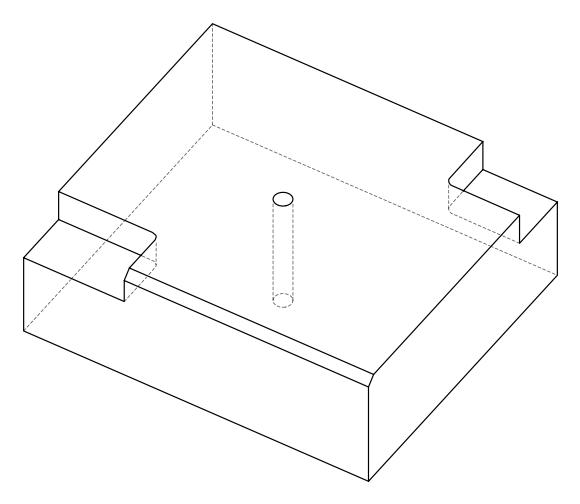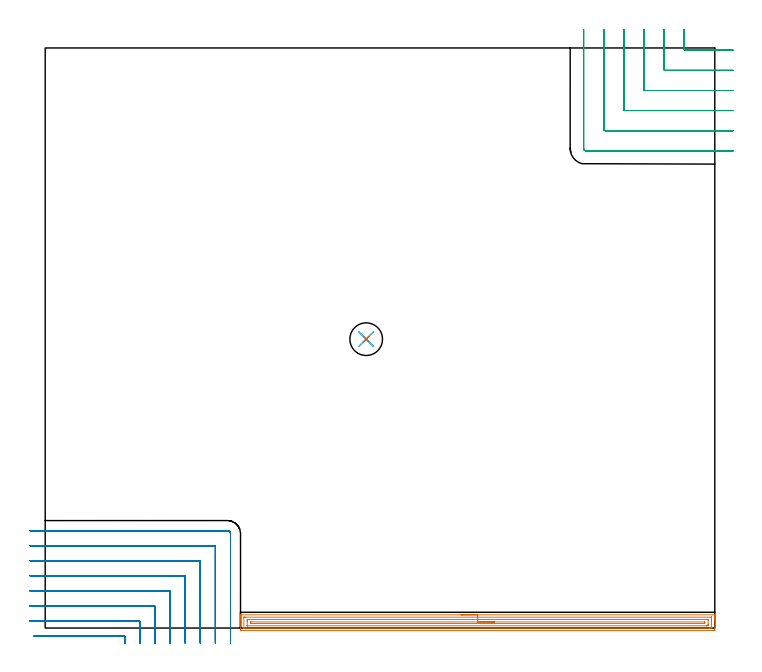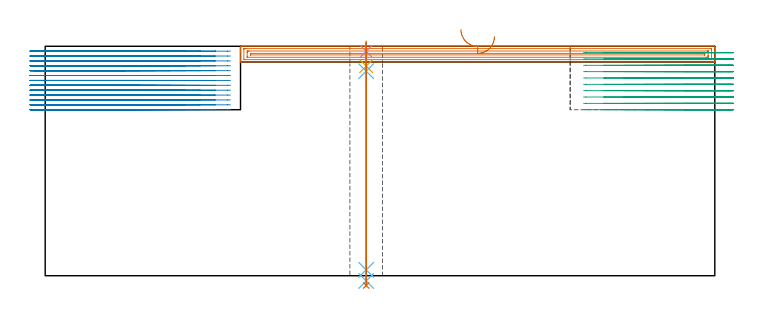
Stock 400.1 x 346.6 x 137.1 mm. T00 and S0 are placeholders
(PLAN: 7 operations, 6 tool changes, 52.8 min)
(1 AREA_MILL | FG_CHAMFER_SURFACE | UGT0205_001 | 9.26 min | 12772 mm3)
(2 MILL_CORNER_NOTCH_RECTANGULAR | CORNER_NOTCH_RECTANGULAR | NXT0201_011 | Follow Part, ap 3, ae 75% | 28.52 min | 283236 mm3)
(3 MILL_CORNER_NOTCH_RECTANGULAR_1 | CORNER_NOTCH_RECTANGULAR_1 | NXT0201_012 | Follow Part, ap 4, ae 75% | 13.71 min | 226556 mm3)
(4 SPOT_DRILL | STEP1HOLE | NXT0321_9005460120000 | 0.05 min | 180 mm3)
(5 DRILL_BLIND_HOLE_INTO_CENTER | STEP1HOLE | UGT0301_198 | 0.06 min | 411 mm3)
(6 GUN_DRILL_THROUGH_HOLE | STEP1HOLE | UGT0307_003 | 0.65 min | 4829 mm3)
(7 SPADE_DRILL_TO_ENLARGE_THROUGH_HOLE | STEP1HOLE | UGT0306_010 | 0.58 min | 35467 mm3)
(TOOL UGT0205_001 | Chamfer Mill 20 x 3 x 45 deg. | D20 FL50 Z2)
(TOOL NXT0201_011 | ENDMILL 12mm [2P460-1200-NA 1630] | D12 FL38 Z6)
(TOOL NXT0201_012 | ENDMILL 16mm [2P460-1600-NA 1630] | D16 FL38 Z6)
(TOOL NXT0321_9005460120000 | NC Spot Drill, 142deg, 12mm, Carbide, Uncoated | D12 PA142 FL30 Z2)
(TOOL UGT0301_198 | Twist Drill 7.9 mm | D7.9 PA118 FL73 Z2)
(TOOL UGT0307_003 | Gun Drill 7 mm | D7 PA130 FL24 Z1)
(TOOL UGT0306_010 | Spade Drill 19.5mm | D19.5 PA132 FL10 Z2)
(OP 1 AREA_MILL)
G17 G21 G94 G90
T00 M6
G54
G17 G0 G90 X248.4 Y7.9 S1061 M3
G43 Z147.1 H0
G94 G1 X248.438 Z146.228 F250.
X248.552 Z145.363
X248.741 Z144.512
X249.003 Z143.68
X249.337 Z142.874
X249.74 Z142.1
X250.208 Z141.364
X250.74 Z140.672
X251.329 Z140.029
X251.972 Z139.439
X252.664 Z138.908
X253.4 Z138.44
X254.174 Z138.037
X254.98 Z137.703
X255.812 Z137.441
X256.663 Z137.252
X257.528 Z137.138
X258.4 Z137.1
X399.934
X400.09 Y7.898 Z137.088
X400.097 Y7.778 Z136.97
X400.1 Y7.651 Z136.85
Y7.342 Z136.541
Y6.692 Z135.887
Y5.495 Z134.691
Y4.946 Z134.14
Y-1.166 Z128.032
X400.096 Y-1.444 Z127.754
X400.09 Y-1.492 Z127.705
X400.04 Y-1.499 Z127.699
X399.487 Y-1.5 Z127.7
X117.312
X116.974 Y-1.497 Z127.702
X116.71 Y-1.493 Z127.704
X116.7 Y-1.166 Z128.032
Y4.946 Z134.14
Y5.495 Z134.691
Y5.819 Z135.015
Y6.368 Z135.564
Y6.692 Z135.887
Y7.651 Z136.851
X116.703 Y7.778 Z136.97
X116.71 Y7.898 Z137.088
X116.866 Y7.9 Z137.1
X258.4
Y6.486 Z135.686
X397.913 Y6.485 Z135.685
X398.05 Y6.483 Z135.683
X398.082 Y6.481 Z135.681
X398.09 Y6.478 Z135.678
X398.094 Y6.47 Z135.67
X398.097 Y6.442 Z135.642
X398.1 Y6.303 Z135.503
Y0.191 Z129.391
X398.098 Y0.061 Z129.261
X398.093 Y-0.042 Z129.158
X398.09 Y-0.072 Z129.128
X398.081 Y-0.079 Z129.121
X398.042 Y-0.08 Z129.12
X397.702 Y-0.085 Z129.115
X397.49 Y-0.086 Z129.114
X396.809
X118.887 Y-0.085 Z129.115
X118.75 Y-0.084 Z129.116
X118.718 Y-0.081 Z129.119
X118.71 Y-0.078 Z129.122
X118.706 Y-0.07 Z129.13
X118.703 Y-0.042 Z129.158
X118.7 Y0.097 Z129.297
Y6.209 Z135.409
X118.702 Y6.339 Z135.539
X118.707 Y6.442 Z135.642
X118.71 Y6.472 Z135.672
X118.719 Y6.479 Z135.679
X118.758 Y6.48 Z135.68
X119.098 Y6.484 Z135.684
X119.31 Y6.485 Z135.685
X119.991 Y6.486 Z135.686
X258.4
Y5.071 Z134.271
X395.916
X396.044 Y5.069 Z134.269
X396.079 Y5.066 Z134.266
X396.09 Y5.063 Z134.263
X396.093 Y5.053 Z134.253
X396.098 Y5.006 Z134.206
X396.099 Y4.946 Z134.146
X396.1 Y4.766 Z133.966
Y2.327 Z131.527
Y2.147 Z131.347
X396.092 Y1.454 Z130.654
X396.09 Y1.365 Z130.565
X396.079 Y1.335 Z130.535
X396.039 Y1.333 Z130.533
X395.916 Y1.331 Z130.531
X395.151 Y1.329 Z130.529
X395.023 Y1.328 Z130.528
X120.884 Y1.329 Z130.529
X120.756 Y1.331 Z130.531
X120.721 Y1.334 Z130.534
X120.71 Y1.337 Z130.537
X120.707 Y1.346 Z130.546
X120.702 Y1.394 Z130.594
X120.701 Y1.454 Z130.654
X120.7 Y1.634 Z130.834
Y4.073 Z133.273
Y4.253 Z133.453
X120.708 Y4.946 Z134.146
X120.71 Y5.035 Z134.235
X120.721 Y5.065 Z134.265
X120.76 Y5.067 Z134.267
X120.884 Y5.069 Z134.269
X121.649 Y5.071 Z134.271
X121.777 Y5.072 Z134.272
X258.4 Y5.071 Z134.271
Y3.657 Z132.857
X394.01
X394.056 Y3.654 Z132.854
X394.086 Y3.651 Z132.851
X394.09 Y3.613 Z132.813
X394.1 Y3.229 Z132.429
Y3.2 Z132.4
X394.093 Y2.778 Z131.978
X394.091 Y2.757 Z131.957
X394.066 Y2.75 Z131.95
X393.985 Y2.745 Z131.945
X393.86 Y2.743 Z131.943
X122.79
X122.744 Y2.746 Z131.946
X122.714 Y2.749 Z131.949
X122.71 Y2.787 Z131.987
X122.7 Y3.171 Z132.371
Y3.2 Z132.4
X122.707 Y3.622 Z132.822
X122.709 Y3.643 Z132.843
X122.734 Y3.65 Z132.85
X122.815 Y3.655 Z132.855
X122.94 Y3.657 Z132.857
X258.4
X259.272 Z132.895
X260.136 Z133.009
X260.988 Z133.198
X261.82 Z133.46
X262.626 Z133.794
X263.4 Z134.197
X264.136 Z134.666
X264.828 Z135.197
X265.471 Z135.786
X266.06 Z136.429
X266.591 Z137.122
X267.06 Z137.857
X267.463 Z138.631
X267.797 Z139.437
X268.059 Z140.269
X268.248 Z141.121
X268.362 Z141.986
X268.4 Z142.857
G0 Z147.1
M5
M2
(OP 2 MILL_CORNER_NOTCH_RECTANGULAR)
G17 G21 G94 G90
T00 M6
G54
G17 G0 G90 X47.715 Y-9. S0 M3
G43 Z147.1 H1
Z134.185
G94 G1 X47.701 Y-6. F250.
X47.7 Y-5.705 F500.
Y-5.395
G3 X47.105 Y-4.8 R0.6
G1 X-3.6
X-6.6 F250.
G0 Z147.1
X56.717 Y-9.
Z134.185
G1 X56.701 Y-6.
X56.7 Y-5.705 F500.
Y3.605
G3 X56.105 Y4.2 R0.6
G1 X-6.
X-9. F250.
G0 Z147.1
X65.721 Y-9.
Z134.185
G1 X65.701 Y-6.
X65.7 Y-5.705 F500.
Y12.605
G3 X65.105 Y13.2 R0.6
G1 X-6.
X-9. F250.
G0 Z147.1
X74.726 Y-9.
Z134.185
G1 X74.701 Y-6.
G2 X74.7 Y-5.705 R36. F500.
G1 Y21.604
G3 X74.104 Y22.2 R0.6
G1 X-6.
X-9. F250.
G0 Z147.1
X83.734 Y-9.
Z134.185
G1 X83.702 Y-6.
G2 X83.7 Y-5.705 R27. F500.
G1 Y30.604
G3 X83.104 Y31.2 R0.6
G1 X-6.
X-9. F250.
G0 Z147.1
X92.752 Y-9.
Z134.185
G1 X92.702 Y-6.
G2 X92.7 Y-5.705 R18. F500.
G1 Y39.604
G3 X92.104 Y40.2 R0.6
G1 X-6.
X-9. F250.
G0 Z147.1
X101.803 Y-8.998
Z134.185
G1 X101.705 Y-6.
G2 X101.7 Y-5.705 R9. F500.
G1 Y48.604
G3 X101.104 Y49.2 R0.6
G1 X-6.
X-9. F250.
G0 Z147.1
X110.7 Y-8.705
Z134.185
G1 Y-5.705
Y56.4 F500.
G3 X108.9 Y58.2 R1.8
G1 X-6.
X-9. F250.
G0 Z147.1
X47.7 Y-9.
Z131.269
G1 Y-6.
Y-5.395 F500.
G3 X47.105 Y-4.8 R0.6
G1 X-3.6
X-6.6 F250.
G0 Z147.1
X56.7 Y-9.
Z131.269
G1 Y-6.
Y3.605 F500.
G3 X56.105 Y4.2 R0.6
G1 X-6.
X-9. F250.
G0 Z147.1
X65.7 Y-9.
Z131.269
G1 Y-6.
Y12.605 F500.
G3 X65.105 Y13.2 R0.6
G1 X-6.
X-9. F250.
G0 Z147.1
X74.7 Y-9.
Z131.269
G1 Y-6.
Y21.604 F500.
G3 X74.104 Y22.2 R0.6
G1 X-6.
X-9. F250.
G0 Z147.1
X83.7 Y-9.
Z131.269
G1 Y-6.
Y30.604 F500.
G3 X83.104 Y31.2 R0.6
G1 X-6.
X-9. F250.
G0 Z147.1
X92.7 Y-9.
Z131.269
G1 Y-6.
Y39.604 F500.
G3 X92.104 Y40.2 R0.6
G1 X-6.
X-9. F250.
G0 Z147.1
X101.7 Y-9.
Z131.269
G1 Y-6.
Y48.604 F500.
G3 X101.104 Y49.2 R0.6
G1 X-6.
X-9. F250.
G0 Z147.1
X110.7 Y-9.
Z131.269
G1 Y-6.
Y56.4 F500.
G3 X108.9 Y58.2 R1.8
G1 X-6.
X-9. F250.
G0 Z147.1
X47.7 Y-9.
Z128.354
G1 Y-6.
Y-5.395 F500.
G3 X47.105 Y-4.8 R0.6
G1 X-3.6
X-6.6 F250.
G0 Z147.1
X56.7 Y-9.
Z128.354
G1 Y-6.
Y3.605 F500.
G3 X56.105 Y4.2 R0.6
G1 X-6.
X-9. F250.
G0 Z147.1
X65.7 Y-9.
Z128.354
G1 Y-6.
Y12.605 F500.
G3 X65.105 Y13.2 R0.6
G1 X-6.
X-9. F250.
G0 Z147.1
X74.7 Y-9.
Z128.354
G1 Y-6.
Y21.604 F500.
G3 X74.104 Y22.2 R0.6
G1 X-6.
X-9. F250.
G0 Z147.1
X83.7 Y-9.
Z128.354
G1 Y-6.
Y30.604 F500.
G3 X83.104 Y31.2 R0.6
G1 X-6.
X-9. F250.
G0 Z147.1
X92.7 Y-9.
Z128.354
G1 Y-6.
Y39.604 F500.
G3 X92.104 Y40.2 R0.6
G1 X-6.
X-9. F250.
G0 Z147.1
X101.7 Y-9.
Z128.354
G1 Y-6.
Y48.604 F500.
G3 X101.104 Y49.2 R0.6
G1 X-6.
X-9. F250.
G0 Z147.1
X110.7 Y-9.
Z128.354
G1 Y-6.
Y56.4 F500.
G3 X108.9 Y58.2 R1.8
G1 X-6.
X-9. F250.
G0 Z147.1
X47.7 Y-9.
Z125.438
G1 Y-6.
Y-5.395 F500.
G3 X47.105 Y-4.8 R0.6
G1 X-3.6
X-6.6 F250.
G0 Z147.1
X56.7 Y-9.
Z125.438
G1 Y-6.
Y3.605 F500.
G3 X56.105 Y4.2 R0.6
G1 X-6.
X-9. F250.
G0 Z147.1
X65.7 Y-9.
Z125.438
G1 Y-6.
Y12.605 F500.
G3 X65.105 Y13.2 R0.6
G1 X-6.
X-9. F250.
G0 Z147.1
X74.7 Y-9.
Z125.438
G1 Y-6.
Y21.604 F500.
G3 X74.104 Y22.2 R0.6
G1 X-6.
X-9. F250.
G0 Z147.1
X83.7 Y-9.
Z125.438
G1 Y-6.
Y30.604 F500.
G3 X83.104 Y31.2 R0.6
G1 X-6.
X-9. F250.
G0 Z147.1
X92.7 Y-9.
Z125.438
G1 Y-6.
Y39.604 F500.
G3 X92.104 Y40.2 R0.6
G1 X-6.
X-9. F250.
G0 Z147.1
X101.7 Y-9.
Z125.438
G1 Y-6.
Y48.604 F500.
G3 X101.104 Y49.2 R0.6
G1 X-6.
X-9. F250.
G0 Z147.1
X110.7 Y-9.
Z125.438
G1 Y-6.
Y56.4 F500.
G3 X108.9 Y58.2 R1.8
G1 X-6.
X-9. F250.
G0 Z147.1
X47.7 Y-9.
Z122.523
G1 Y-6.
Y-5.395 F500.
G3 X47.105 Y-4.8 R0.6
G1 X-3.6
X-6.6 F250.
G0 Z147.1
X56.7 Y-9.
Z122.523
G1 Y-6.
Y3.605 F500.
G3 X56.105 Y4.2 R0.6
G1 X-6.
X-9. F250.
G0 Z147.1
X65.7 Y-9.
Z122.523
G1 Y-6.
Y12.605 F500.
G3 X65.105 Y13.2 R0.6
G1 X-6.
X-9. F250.
G0 Z147.1
X74.7 Y-9.
Z122.523
G1 Y-6.
Y21.604 F500.
G3 X74.104 Y22.2 R0.6
G1 X-6.
X-9. F250.
G0 Z147.1
X83.7 Y-9.
Z122.523
G1 Y-6.
Y30.604 F500.
G3 X83.104 Y31.2 R0.6
G1 X-6.
X-9. F250.
G0 Z147.1
X92.7 Y-9.
Z122.523
G1 Y-6.
Y39.604 F500.
G3 X92.104 Y40.2 R0.6
G1 X-6.
X-9. F250.
G0 Z147.1
X101.7 Y-9.
Z122.523
G1 Y-6.
Y48.604 F500.
G3 X101.104 Y49.2 R0.6
G1 X-6.
X-9. F250.
G0 Z147.1
X110.7 Y-9.
Z122.523
G1 Y-6.
Y56.4 F500.
G3 X108.9 Y58.2 R1.8
G1 X-6.
X-9. F250.
G0 Z147.1
X47.7 Y-9.
Z119.608
G1 Y-6.
Y-5.395 F500.
G3 X47.105 Y-4.8 R0.6
G1 X-3.6
X-6.6 F250.
G0 Z147.1
X56.7 Y-9.
Z119.608
G1 Y-6.
Y3.605 F500.
G3 X56.105 Y4.2 R0.6
G1 X-6.
X-9. F250.
G0 Z147.1
X65.7 Y-9.
Z119.608
G1 Y-6.
Y12.605 F500.
G3 X65.105 Y13.2 R0.6
G1 X-6.
X-9. F250.
G0 Z147.1
X74.7 Y-9.
Z119.608
G1 Y-6.
Y21.604 F500.
G3 X74.104 Y22.2 R0.6
G1 X-6.
X-9. F250.
G0 Z147.1
X83.7 Y-9.
Z119.608
G1 Y-6.
Y30.604 F500.
G3 X83.104 Y31.2 R0.6
G1 X-6.
X-9. F250.
G0 Z147.1
X92.7 Y-9.
Z119.608
G1 Y-6.
Y39.604 F500.
G3 X92.104 Y40.2 R0.6
G1 X-6.
X-9. F250.
G0 Z147.1
X101.7 Y-9.
Z119.608
G1 Y-6.
Y48.604 F500.
G3 X101.104 Y49.2 R0.6
G1 X-6.
X-9. F250.
G0 Z147.1
X110.7 Y-9.
Z119.608
G1 Y-6.
Y56.4 F500.
G3 X108.9 Y58.2 R1.8
G1 X-6.
X-9. F250.
G0 Z147.1
X47.7 Y-9.
Z116.692
G1 Y-6.
Y-5.395 F500.
G3 X47.105 Y-4.8 R0.6
G1 X-3.6
X-6.6 F250.
G0 Z147.1
X56.7 Y-9.
Z116.692
G1 Y-6.
Y3.605 F500.
G3 X56.105 Y4.2 R0.6
G1 X-6.
X-9. F250.
G0 Z147.1
X65.7 Y-9.
Z116.692
G1 Y-6.
Y12.605 F500.
G3 X65.105 Y13.2 R0.6
G1 X-6.
X-9. F250.
G0 Z147.1
X74.7 Y-9.
Z116.692
G1 Y-6.
Y21.604 F500.
G3 X74.104 Y22.2 R0.6
G1 X-6.
X-9. F250.
G0 Z147.1
X83.7 Y-9.
Z116.692
G1 Y-6.
Y30.604 F500.
G3 X83.104 Y31.2 R0.6
G1 X-6.
X-9. F250.
G0 Z147.1
X92.7 Y-9.
Z116.692
G1 Y-6.
Y39.604 F500.
G3 X92.104 Y40.2 R0.6
G1 X-6.
X-9. F250.
G0 Z147.1
X101.7 Y-9.
Z116.692
G1 Y-6.
Y48.604 F500.
G3 X101.104 Y49.2 R0.6
G1 X-6.
X-9. F250.
G0 Z147.1
X110.7 Y-9.
Z116.692
G1 Y-6.
Y56.4 F500.
G3 X108.9 Y58.2 R1.8
G1 X-6.
X-9. F250.
G0 Z147.1
X47.7 Y-9.
Z113.777
G1 Y-6.
Y-5.395 F500.
G3 X47.105 Y-4.8 R0.6
G1 X-3.6
X-6.6 F250.
G0 Z147.1
X56.7 Y-9.
Z113.777
G1 Y-6.
Y3.605 F500.
G3 X56.105 Y4.2 R0.6
G1 X-6.
X-9. F250.
G0 Z147.1
X65.7 Y-9.
Z113.777
G1 Y-6.
Y12.605 F500.
G3 X65.105 Y13.2 R0.6
G1 X-6.
X-9. F250.
G0 Z147.1
X74.7 Y-9.
Z113.777
G1 Y-6.
Y21.604 F500.
G3 X74.104 Y22.2 R0.6
G1 X-6.
X-9. F250.
G0 Z147.1
X83.7 Y-9.
Z113.777
G1 Y-6.
Y30.604 F500.
G3 X83.104 Y31.2 R0.6
G1 X-6.
X-9. F250.
G0 Z147.1
X92.7 Y-9.
Z113.777
G1 Y-6.
Y39.604 F500.
G3 X92.104 Y40.2 R0.6
G1 X-6.
X-9. F250.
G0 Z147.1
X101.7 Y-9.
Z113.777
G1 Y-6.
Y48.604 F500.
G3 X101.104 Y49.2 R0.6
G1 X-6.
X-9. F250.
G0 Z147.1
X110.7 Y-9.
Z113.777
G1 Y-6.
Y56.4 F500.
G3 X108.9 Y58.2 R1.8
G1 X-6.
X-9. F250.
G0 Z147.1
X47.7 Y-9.
Z110.862
G1 Y-6.
Y-5.395 F500.
G3 X47.105 Y-4.8 R0.6
G1 X-3.6
X-6.6 F250.
G0 Z147.1
X56.7 Y-9.
Z110.862
G1 Y-6.
Y3.605 F500.
G3 X56.105 Y4.2 R0.6
G1 X-6.
X-9. F250.
G0 Z147.1
X65.7 Y-9.
Z110.862
G1 Y-6.
Y12.605 F500.
G3 X65.105 Y13.2 R0.6
G1 X-6.
X-9. F250.
G0 Z147.1
X74.7 Y-9.
Z110.862
G1 Y-6.
Y21.604 F500.
G3 X74.104 Y22.2 R0.6
G1 X-6.
X-9. F250.
G0 Z147.1
X83.7 Y-9.
Z110.862
G1 Y-6.
Y30.604 F500.
G3 X83.104 Y31.2 R0.6
G1 X-6.
X-9. F250.
G0 Z147.1
X92.7 Y-9.
Z110.862
G1 Y-6.
Y39.604 F500.
G3 X92.104 Y40.2 R0.6
G1 X-6.
X-9. F250.
G0 Z147.1
X101.7 Y-9.
Z110.862
G1 Y-6.
Y48.604 F500.
G3 X101.104 Y49.2 R0.6
G1 X-6.
X-9. F250.
G0 Z147.1
X110.7 Y-9.
Z110.862
G1 Y-6.
Y56.4 F500.
G3 X108.9 Y58.2 R1.8
G1 X-6.
X-9. F250.
G0 Z147.1
X47.7 Y-9.
Z107.946
G1 Y-6.
Y-5.395 F500.
G3 X47.105 Y-4.8 R0.6
G1 X-3.6
X-6.6 F250.
G0 Z147.1
X56.7 Y-9.
Z107.946
G1 Y-6.
Y3.605 F500.
G3 X56.105 Y4.2 R0.6
G1 X-6.
X-9. F250.
G0 Z147.1
X65.7 Y-9.
Z107.946
G1 Y-6.
Y12.605 F500.
G3 X65.105 Y13.2 R0.6
G1 X-6.
X-9. F250.
G0 Z147.1
X74.7 Y-9.
Z107.946
G1 Y-6.
Y21.604 F500.
G3 X74.104 Y22.2 R0.6
G1 X-6.
X-9. F250.
G0 Z147.1
X83.7 Y-9.
Z107.946
G1 Y-6.
Y30.604 F500.
G3 X83.104 Y31.2 R0.6
G1 X-6.
X-9. F250.
G0 Z147.1
X92.7 Y-9.
Z107.946
G1 Y-6.
Y39.604 F500.
G3 X92.104 Y40.2 R0.6
G1 X-6.
X-9. F250.
G0 Z147.1
X101.7 Y-9.
Z107.946
G1 Y-6.
Y48.604 F500.
G3 X101.104 Y49.2 R0.6
G1 X-6.
X-9. F250.
G0 Z147.1
X110.7 Y-9.
Z107.946
G1 Y-6.
Y56.4 F500.
G3 X108.9 Y58.2 R1.8
G1 X-6.
X-9. F250.
G0 Z147.1
X47.7 Y-9.
Z105.031
G1 Y-6.
Y-5.395 F500.
G3 X47.105 Y-4.8 R0.6
G1 X-3.6
X-6.6 F250.
G0 Z147.1
X56.7 Y-9.
Z105.031
G1 Y-6.
Y3.605 F500.
G3 X56.105 Y4.2 R0.6
G1 X-6.
X-9. F250.
G0 Z147.1
X65.7 Y-9.
Z105.031
G1 Y-6.
Y12.605 F500.
G3 X65.105 Y13.2 R0.6
G1 X-6.
X-9. F250.
G0 Z147.1
X74.7 Y-9.
Z105.031
G1 Y-6.
Y21.604 F500.
G3 X74.104 Y22.2 R0.6
G1 X-6.
X-9. F250.
G0 Z147.1
X83.7 Y-9.
Z105.031
G1 Y-6.
Y30.604 F500.
G3 X83.104 Y31.2 R0.6
G1 X-6.
X-9. F250.
G0 Z147.1
X92.7 Y-9.
Z105.031
G1 Y-6.
Y39.604 F500.
G3 X92.104 Y40.2 R0.6
G1 X-6.
X-9. F250.
G0 Z147.1
X101.7 Y-9.
Z105.031
G1 Y-6.
Y48.604 F500.
G3 X101.104 Y49.2 R0.6
G1 X-6.
X-9. F250.
G0 Z147.1
X110.7 Y-9.
Z105.031
G1 Y-6.
Y56.4 F500.
G3 X108.9 Y58.2 R1.8
G1 X-6.
X-9. F250.
G0 Z147.1
X47.7 Y-9.
Z102.115
G1 Y-6.
Y-5.395 F500.
G3 X47.105 Y-4.8 R0.6
G1 X-3.6
X-6.6 F250.
G0 Z147.1
X56.7 Y-9.
Z102.115
G1 Y-6.
Y3.605 F500.
G3 X56.105 Y4.2 R0.6
G1 X-6.
X-9. F250.
G0 Z147.1
X65.7 Y-9.
Z102.115
G1 Y-6.
Y12.605 F500.
G3 X65.105 Y13.2 R0.6
G1 X-6.
X-9. F250.
G0 Z147.1
X74.7 Y-9.
Z102.115
G1 Y-6.
Y21.604 F500.
G3 X74.104 Y22.2 R0.6
G1 X-6.
X-9. F250.
G0 Z147.1
X83.7 Y-9.
Z102.115
G1 Y-6.
Y30.604 F500.
G3 X83.104 Y31.2 R0.6
G1 X-6.
X-9. F250.
G0 Z147.1
X92.7 Y-9.
Z102.115
G1 Y-6.
Y39.604 F500.
G3 X92.104 Y40.2 R0.6
G1 X-6.
X-9. F250.
G0 Z147.1
X101.7 Y-9.
Z102.115
G1 Y-6.
Y48.604 F500.
G3 X101.104 Y49.2 R0.6
G1 X-6.
X-9. F250.
G0 Z147.1
X110.7 Y-9.
Z102.115
G1 Y-6.
Y56.4 F500.
G3 X108.9 Y58.2 R1.8
G1 X-6.
X-9. F250.
G0 Z147.1
X47.7 Y-9.
Z99.2
G1 Y-6.
Y-5.395 F500.
G3 X47.105 Y-4.8 R0.6
G1 X-3.6
X-6.6 F250.
G0 Z147.1
X56.7 Y-9.
Z99.2
G1 Y-6.
Y3.605 F500.
G3 X56.105 Y4.2 R0.6
G1 X-6.
X-9. F250.
G0 Z147.1
X65.7 Y-9.
Z99.2
G1 Y-6.
Y12.605 F500.
G3 X65.105 Y13.2 R0.6
G1 X-6.
X-9. F250.
G0 Z147.1
X74.7 Y-9.
Z99.2
G1 Y-6.
Y21.604 F500.
G3 X74.104 Y22.2 R0.6
G1 X-6.
X-9. F250.
G0 Z147.1
X83.7 Y-9.
Z99.2
G1 Y-6.
Y30.604 F500.
G3 X83.104 Y31.2 R0.6
G1 X-6.
X-9. F250.
G0 Z147.1
X92.7 Y-9.
Z99.2
G1 Y-6.
Y39.604 F500.
G3 X92.104 Y40.2 R0.6
G1 X-6.
X-9. F250.
G0 Z147.1
X101.7 Y-9.
Z99.2
G1 Y-6.
Y48.604 F500.
G3 X101.104 Y49.2 R0.6
G1 X-6.
X-9. F250.
G0 Z147.1
X110.7 Y-9.
Z99.2
G1 Y-6.
Y56.4 F500.
G3 X108.9 Y58.2 R1.8
G1 X-6.
X-9. F250.
G0 Z147.1
M5
M2
(OP 3 MILL_CORNER_NOTCH_RECTANGULAR_1)
G17 G21 G94 G90
T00 M6
G54
G17 G0 G90 X381.7 Y357.6 S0 M3
G43 Z147.1 H1
Z133.31
G94 G1 Y354.6 F250.
Y345.995 F500.
G3 X382.495 Y345.2 R0.8
G1 X408.1
X411.1 F250.
G0 Z147.1
X369.7 Y357.6
Z133.31
G1 Y354.6
Y333.995 F500.
G3 X370.495 Y333.2 R0.8
G1 X408.1
X411.1 F250.
G0 Z147.1
X357.7 Y357.6
Z133.31
G1 Y354.6
Y321.995 F500.
G3 X358.495 Y321.2 R0.8
G1 X408.1
X411.1 F250.
G0 Z147.1
X345.7 Y357.6
Z133.31
G1 Y354.6
Y309.996 F500.
G3 X346.496 Y309.2 R0.8
G1 X408.1
X411.1 F250.
G0 Z147.1
X333.7 Y357.6
Z133.31
G1 Y354.6
Y297.996 F500.
G3 X334.496 Y297.2 R0.8
G1 X408.1
X411.1 F250.
G0 Z147.1
X321.7 Y357.6
Z133.31
G1 Y354.6
Y286.6 F500.
G3 X323.1 Y285.2 R1.4
G1 X408.1
X411.1 F250.
G0 Z147.1
X381.7 Y357.6
Z129.52
G1 Y354.6
Y345.995 F500.
G3 X382.495 Y345.2 R0.8
G1 X408.1
X411.1 F250.
G0 Z147.1
X369.7 Y357.6
Z129.52
G1 Y354.6
Y333.995 F500.
G3 X370.495 Y333.2 R0.8
G1 X408.1
X411.1 F250.
G0 Z147.1
X357.7 Y357.6
Z129.52
G1 Y354.6
Y321.995 F500.
G3 X358.495 Y321.2 R0.8
G1 X408.1
X411.1 F250.
G0 Z147.1
X345.7 Y357.6
Z129.52
G1 Y354.6
Y309.996 F500.
G3 X346.496 Y309.2 R0.8
G1 X408.1
X411.1 F250.
G0 Z147.1
X333.7 Y357.6
Z129.52
G1 Y354.6
Y297.996 F500.
G3 X334.496 Y297.2 R0.8
G1 X408.1
X411.1 F250.
G0 Z147.1
X321.7 Y357.6
Z129.52
G1 Y354.6
Y286.6 F500.
G3 X323.1 Y285.2 R1.4
G1 X408.1
X411.1 F250.
G0 Z147.1
X381.7 Y357.6
Z125.73
G1 Y354.6
Y345.995 F500.
G3 X382.495 Y345.2 R0.8
G1 X408.1
X411.1 F250.
G0 Z147.1
X369.7 Y357.6
Z125.73
G1 Y354.6
Y333.995 F500.
G3 X370.495 Y333.2 R0.8
G1 X408.1
X411.1 F250.
G0 Z147.1
X357.7 Y357.6
Z125.73
G1 Y354.6
Y321.995 F500.
G3 X358.495 Y321.2 R0.8
G1 X408.1
X411.1 F250.
G0 Z147.1
X345.7 Y357.6
Z125.73
G1 Y354.6
Y309.996 F500.
G3 X346.496 Y309.2 R0.8
G1 X408.1
X411.1 F250.
G0 Z147.1
X333.7 Y357.6
Z125.73
G1 Y354.6
Y297.996 F500.
G3 X334.496 Y297.2 R0.8
G1 X408.1
X411.1 F250.
G0 Z147.1
X321.7 Y357.6
Z125.73
G1 Y354.6
Y286.6 F500.
G3 X323.1 Y285.2 R1.4
G1 X408.1
X411.1 F250.
G0 Z147.1
X381.7 Y357.6
Z121.94
G1 Y354.6
Y345.995 F500.
G3 X382.495 Y345.2 R0.8
G1 X408.1
X411.1 F250.
G0 Z147.1
X369.7 Y357.6
Z121.94
G1 Y354.6
Y333.995 F500.
G3 X370.495 Y333.2 R0.8
G1 X408.1
X411.1 F250.
G0 Z147.1
X357.7 Y357.6
Z121.94
G1 Y354.6
Y321.995 F500.
G3 X358.495 Y321.2 R0.8
G1 X408.1
X411.1 F250.
G0 Z147.1
X345.7 Y357.6
Z121.94
G1 Y354.6
Y309.996 F500.
G3 X346.496 Y309.2 R0.8
G1 X408.1
X411.1 F250.
G0 Z147.1
X333.7 Y357.6
Z121.94
G1 Y354.6
Y297.996 F500.
G3 X334.496 Y297.2 R0.8
G1 X408.1
X411.1 F250.
G0 Z147.1
X321.7 Y357.6
Z121.94
G1 Y354.6
Y286.6 F500.
G3 X323.1 Y285.2 R1.4
G1 X408.1
X411.1 F250.
G0 Z147.1
X381.7 Y357.6
Z118.15
G1 Y354.6
Y345.995 F500.
G3 X382.495 Y345.2 R0.8
G1 X408.1
X411.1 F250.
G0 Z147.1
X369.7 Y357.6
Z118.15
G1 Y354.6
Y333.995 F500.
G3 X370.495 Y333.2 R0.8
G1 X408.1
X411.1 F250.
G0 Z147.1
X357.7 Y357.6
Z118.15
G1 Y354.6
Y321.995 F500.
G3 X358.495 Y321.2 R0.8
G1 X408.1
X411.1 F250.
G0 Z147.1
X345.7 Y357.6
Z118.15
G1 Y354.6
Y309.996 F500.
G3 X346.496 Y309.2 R0.8
G1 X408.1
X411.1 F250.
G0 Z147.1
X333.7 Y357.6
Z118.15
G1 Y354.6
Y297.996 F500.
G3 X334.496 Y297.2 R0.8
G1 X408.1
X411.1 F250.
G0 Z147.1
X321.7 Y357.6
Z118.15
G1 Y354.6
Y286.6 F500.
G3 X323.1 Y285.2 R1.4
G1 X408.1
X411.1 F250.
G0 Z147.1
X381.7 Y357.6
Z114.36
G1 Y354.6
Y345.995 F500.
G3 X382.495 Y345.2 R0.8
G1 X408.1
X411.1 F250.
G0 Z147.1
X369.7 Y357.6
Z114.36
G1 Y354.6
Y333.995 F500.
G3 X370.495 Y333.2 R0.8
G1 X408.1
X411.1 F250.
G0 Z147.1
X357.7 Y357.6
Z114.36
G1 Y354.6
Y321.995 F500.
G3 X358.495 Y321.2 R0.8
G1 X408.1
X411.1 F250.
G0 Z147.1
X345.7 Y357.6
Z114.36
G1 Y354.6
Y309.996 F500.
G3 X346.496 Y309.2 R0.8
G1 X408.1
X411.1 F250.
G0 Z147.1
X333.7 Y357.6
Z114.36
G1 Y354.6
Y297.996 F500.
G3 X334.496 Y297.2 R0.8
G1 X408.1
X411.1 F250.
G0 Z147.1
X321.7 Y357.6
Z114.36
G1 Y354.6
Y286.6 F500.
G3 X323.1 Y285.2 R1.4
G1 X408.1
X411.1 F250.
G0 Z147.1
X381.7 Y357.6
Z110.57
G1 Y354.6
Y345.995 F500.
G3 X382.495 Y345.2 R0.8
G1 X408.1
X411.1 F250.
G0 Z147.1
X369.7 Y357.6
Z110.57
G1 Y354.6
Y333.995 F500.
G3 X370.495 Y333.2 R0.8
G1 X408.1
X411.1 F250.
G0 Z147.1
X357.7 Y357.6
Z110.57
G1 Y354.6
Y321.995 F500.
G3 X358.495 Y321.2 R0.8
G1 X408.1
X411.1 F250.
G0 Z147.1
X345.7 Y357.6
Z110.57
G1 Y354.6
Y309.996 F500.
G3 X346.496 Y309.2 R0.8
G1 X408.1
X411.1 F250.
G0 Z147.1
X333.7 Y357.6
Z110.57
G1 Y354.6
Y297.996 F500.
G3 X334.496 Y297.2 R0.8
G1 X408.1
X411.1 F250.
G0 Z147.1
X321.7 Y357.6
Z110.57
G1 Y354.6
Y286.6 F500.
G3 X323.1 Y285.2 R1.4
G1 X408.1
X411.1 F250.
G0 Z147.1
X381.7 Y357.6
Z106.78
G1 Y354.6
Y345.995 F500.
G3 X382.495 Y345.2 R0.8
G1 X408.1
X411.1 F250.
G0 Z147.1
X369.7 Y357.6
Z106.78
G1 Y354.6
Y333.995 F500.
G3 X370.495 Y333.2 R0.8
G1 X408.1
X411.1 F250.
G0 Z147.1
X357.7 Y357.6
Z106.78
G1 Y354.6
Y321.995 F500.
G3 X358.495 Y321.2 R0.8
G1 X408.1
X411.1 F250.
G0 Z147.1
X345.7 Y357.6
Z106.78
G1 Y354.6
Y309.996 F500.
G3 X346.496 Y309.2 R0.8
G1 X408.1
X411.1 F250.
G0 Z147.1
X333.7 Y357.6
Z106.78
G1 Y354.6
Y297.996 F500.
G3 X334.496 Y297.2 R0.8
G1 X408.1
X411.1 F250.
G0 Z147.1
X321.7 Y357.6
Z106.78
G1 Y354.6
Y286.6 F500.
G3 X323.1 Y285.2 R1.4
G1 X408.1
X411.1 F250.
G0 Z147.1
X381.7 Y357.6
Z102.99
G1 Y354.6
Y345.995 F500.
G3 X382.495 Y345.2 R0.8
G1 X408.1
X411.1 F250.
G0 Z147.1
X369.7 Y357.6
Z102.99
G1 Y354.6
Y333.995 F500.
G3 X370.495 Y333.2 R0.8
G1 X408.1
X411.1 F250.
G0 Z147.1
X357.7 Y357.6
Z102.99
G1 Y354.6
Y321.995 F500.
G3 X358.495 Y321.2 R0.8
G1 X408.1
X411.1 F250.
G0 Z147.1
X345.7 Y357.6
Z102.99
G1 Y354.6
Y309.996 F500.
G3 X346.496 Y309.2 R0.8
G1 X408.1
X411.1 F250.
G0 Z147.1
X333.7 Y357.6
Z102.99
G1 Y354.6
Y297.996 F500.
G3 X334.496 Y297.2 R0.8
G1 X408.1
X411.1 F250.
G0 Z147.1
X321.7 Y357.6
Z102.99
G1 Y354.6
Y286.6 F500.
G3 X323.1 Y285.2 R1.4
G1 X408.1
X411.1 F250.
G0 Z147.1
X381.7 Y357.6
Z99.2
G1 Y354.6
Y345.995 F500.
G3 X382.495 Y345.2 R0.8
G1 X408.1
X411.1 F250.
G0 Z147.1
X369.7 Y357.6
Z99.2
G1 Y354.6
Y333.995 F500.
G3 X370.495 Y333.2 R0.8
G1 X408.1
X411.1 F250.
G0 Z147.1
X357.7 Y357.6
Z99.2
G1 Y354.6
Y321.995 F500.
G3 X358.495 Y321.2 R0.8
G1 X408.1
X411.1 F250.
G0 Z147.1
X345.7 Y357.6
Z99.2
G1 Y354.6
Y309.996 F500.
G3 X346.496 Y309.2 R0.8
G1 X408.1
X411.1 F250.
G0 Z147.1
X333.7 Y357.6
Z99.2
G1 Y354.6
Y297.996 F500.
G3 X334.496 Y297.2 R0.8
G1 X408.1
X411.1 F250.
G0 Z147.1
X321.7 Y357.6
Z99.2
G1 Y354.6
Y286.6 F500.
G3 X323.1 Y285.2 R1.4
G1 X408.1
X411.1 F250.
G0 Z147.1
M5
M2
(OP 4 SPOT_DRILL)
G17 G21 G94 G90
T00 M6
G54
G17 G0 G90 X191.8 Y172.6 S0 M3
G43 Z147.1 H0
G94 G81 G98 Z134.1 F250. R140.1
G80
M5
M2
(OP 5 DRILL_BLIND_HOLE_INTO_CENTER)
G17 G21 G94 G90
T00 M6
G54
G17 G0 G90 X191.8 Y172.6 S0 M3
G43 Z147.1 H0
G94 G81 G98 Z125.25 F250. R139.1
G80
M5
M2
(OP 6 GUN_DRILL_THROUGH_HOLE)
G17 G21 G94 G90
T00 M6
G54
G17 G0 G90 X191.8 Y172.6 M8
G43 Z147.1 H0
Z137.643
S716 M3
G94 G1 Z122.221 F125. M26
G4 X.084
Z3.5 F250.
G4 X.084
Z-3.132 F125.
G4 X.084
M5
M9
G0 Z137.643
Z147.1
M2
(OP 7 SPADE_DRILL_TO_ENLARGE_THROUGH_HOLE)
G17 G21 G94 G90
T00 M6
G54
G17 G0 G90 X191.8 Y172.6 S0 M3
G43 Z147.1 H0
G94 G73 G98 Z-5.841 F250. Q17.868 R139.1
G80
M5
M2
